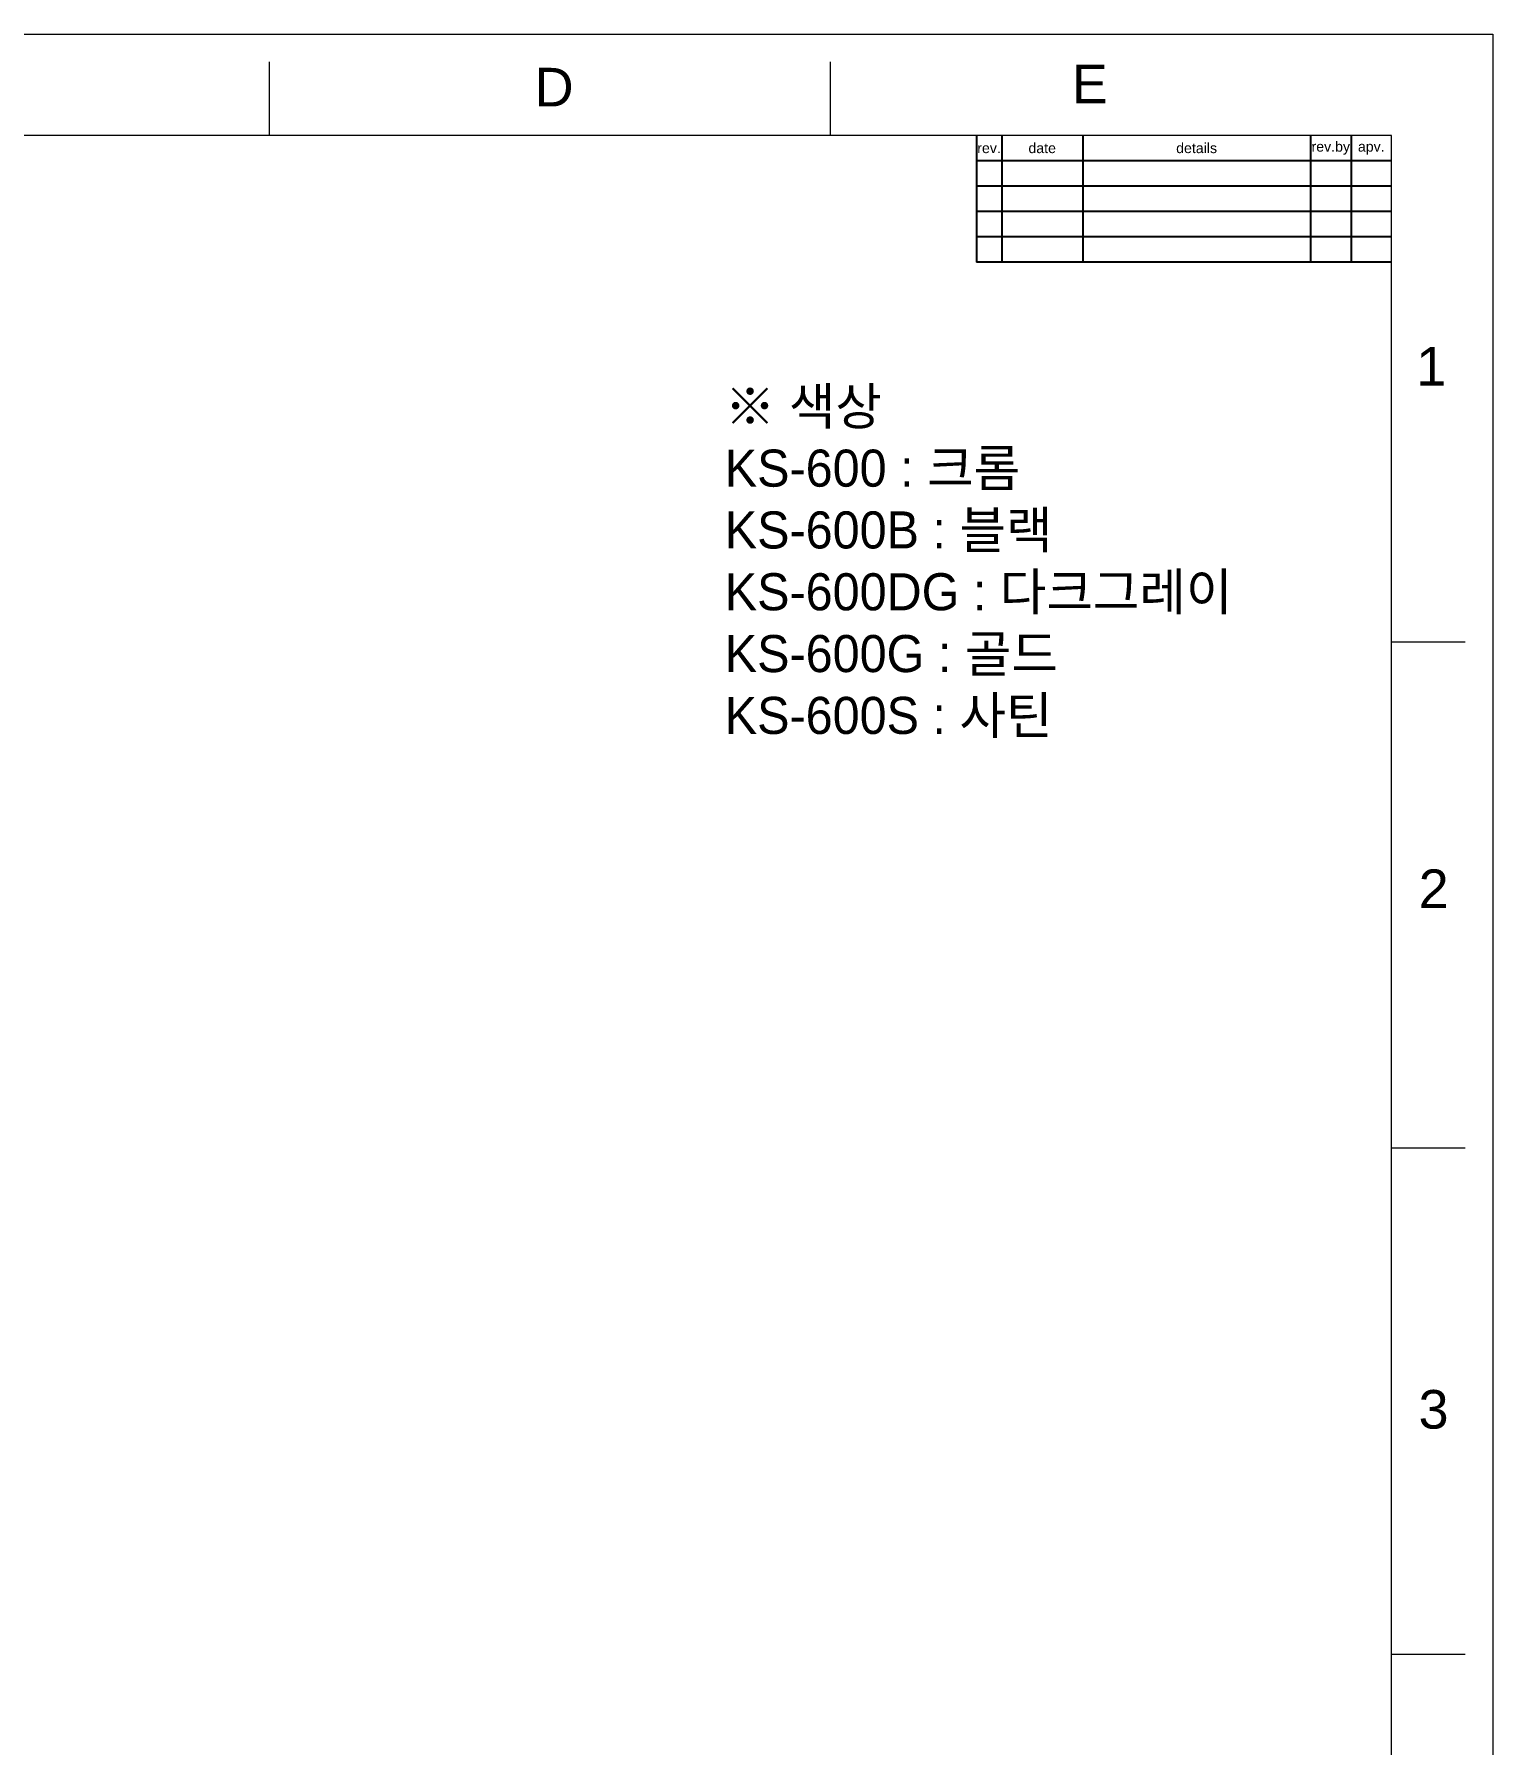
# Model space of a CAD drawing. Header units: millimetres. Extents: x 5343 to 5937, y -2661 to -1821.
# Drawn here: x 5649.1 to 5937.2, y -2158.7 to -1820.8 of the extents above; entities that cross this region are included whole.
import ezdxf

# ---------------------------------------------------------------- set-up
doc = ezdxf.new("R2010")
doc.units = ezdxf.units.MM
doc.header["$LTSCALE"] = 0.1
doc.linetypes.add('CENTERX2', pattern=[101.6, 63.5, -12.7, 12.7, -12.7])
doc.layers.get('0').update_dxf_attribs({"lineweight": 15})
doc.layers.add('FORM', color=7, linetype='Continuous')
doc.layers.add('TEXT', color=2, linetype='Continuous')
doc.styles.get("Standard").update_dxf_attribs({"font": 'arial.ttf'})

msp = doc.modelspace()

# ---------------------------------------------------------------- linework, layer by layer
at = {"color": 7, "linetype": 'Continuous'}
for p, q in [((5343.157, -1820.794), (5937.157, -1820.794)), ((5937.157, -1820.794), (5937.157, -2660.794)), ((5695.557, -1840.794), (5695.557, -1826.258)), ((5806.357, -1840.794), (5806.357, -1826.258)), ((5917.157, -1840.794), (5363.157, -1840.794)), ((5917.157, -2640.794), (5917.157, -1840.794)), ((5917.157, -1940.794), (5931.693, -1940.794)), ((5917.157, -2040.794), (5931.693, -2040.794)), ((5917.157, -2140.794), (5931.693, -2140.794))]:
    msp.add_line(p, q, dxfattribs=at)
at = {"layer": 'FORM'}
for p, q in [((5835.157, -1840.794), (5835.157, -1865.794)), ((5840.157, -1840.794), (5840.157, -1865.794)), ((5856.157, -1840.794), (5856.157, -1865.794)), ((5901.157, -1840.794), (5901.157, -1865.794)), ((5909.157, -1840.794), (5909.157, -1865.794)), ((5917.157, -1845.794), (5835.157, -1845.794)), ((5917.157, -1850.794), (5835.157, -1850.794)), ((5917.157, -1855.794), (5835.157, -1855.794)), ((5917.157, -1860.794), (5835.157, -1860.794)), ((5917.157, -1865.794), (5835.157, -1865.794))]:
    msp.add_line(p, q, dxfattribs=at)

# ---------------------------------------------------------------- texts
at = {"char_height": 7.624, "attachment_point": 5}
for s, width, insert in [('D', 10, (5751.76, -1831.247)), ('E', 10, (5857.553, -1830.613)), ('1', 50, (5925.008, -1886.388)), ('2', 50, (5925.486, -1989.588)), ('3', 50, (5925.467, -2092.476))]:
    msp.add_mtext_dynamic_manual_height_columns(s, width=width, gutter_width=12.5, heights=[0], dxfattribs=dict(at, insert=insert))
at = {"layer": 'TEXT', "char_height": 2, "attachment_point": 5}
for s, width, insert in [('rev.', 5, (5837.657, -1843.294)), ('date', 16, (5848.157, -1843.294)), ('details', 45, (5878.657, -1843.294)), ('rev.by', 8, (5905.157, -1843.294)), ('apv.', 8, (5913.157, -1843.294))]:
    msp.add_mtext_dynamic_manual_height_columns(s, width=width, gutter_width=12.5, heights=[0], dxfattribs=dict(at, insert=insert))
at = {"layer": 'TEXT', "linetype": 'CENTERX2', "insert": (5785.462, -1890.633), "char_height": 7.32523, "attachment_point": 1}
msp.add_mtext_dynamic_manual_height_columns('{\\fHYGothic-Medium|b0|i0|c129|p18;※ 색상\\PKS-600 : 크롬\\PKS-600B : 블랙\\PKS-600DG : 다크그레이\\PKS-600G : 골드\\PKS-600S : 사틴}', width=118.56478, gutter_width=18.313, heights=[0], dxfattribs=at)

doc.saveas('drawing.dxf')
